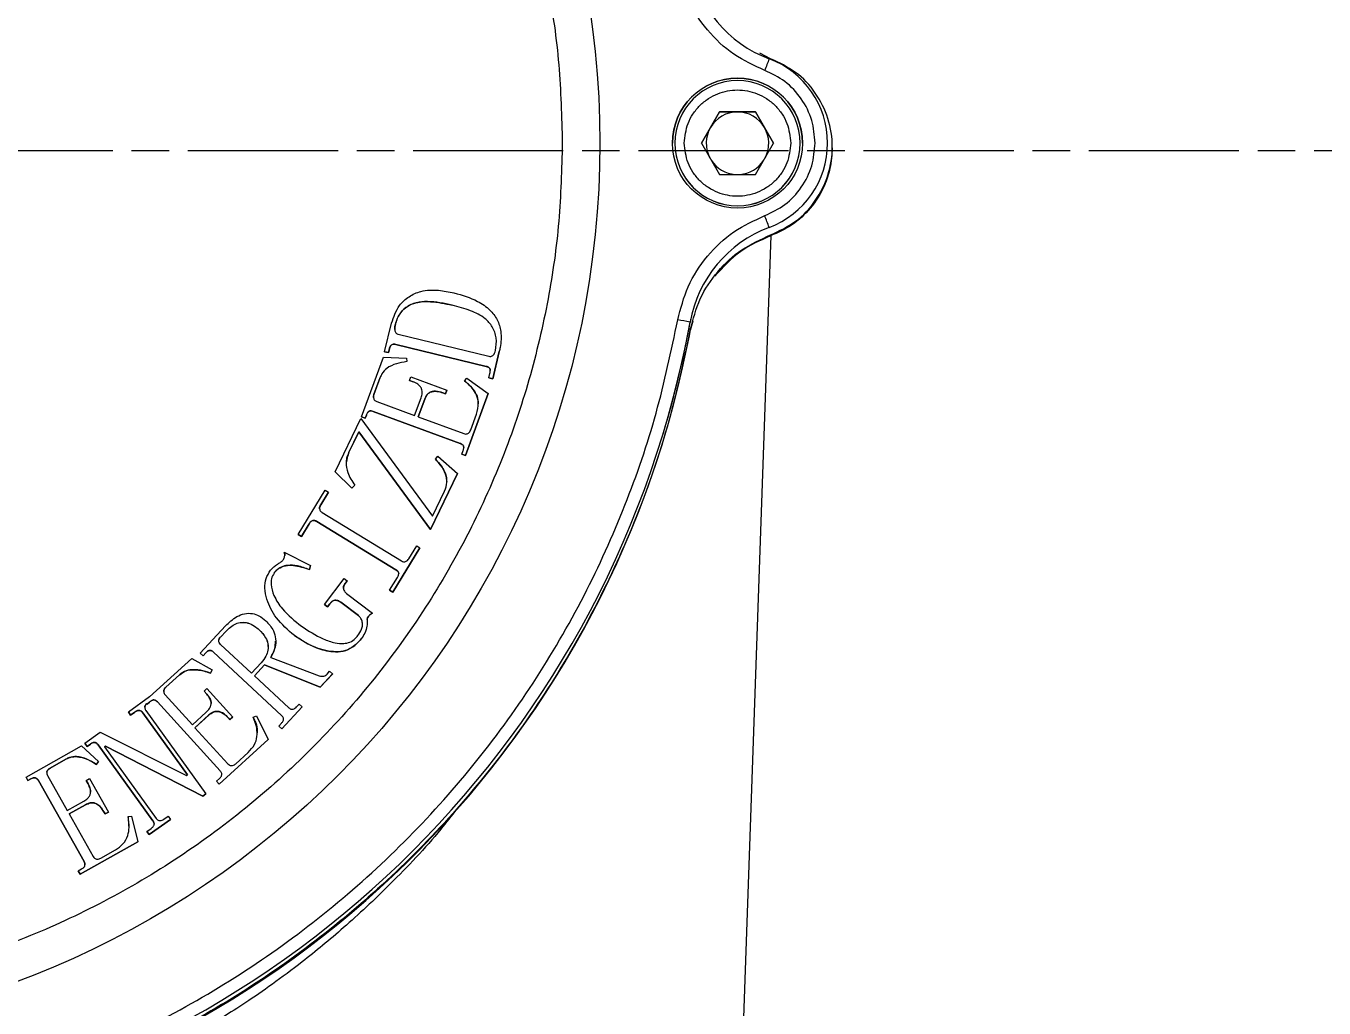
# Model space of a CAD drawing. Header units: millimetres. Extents: x 2180 to 4616, y 795 to 2518.
# Drawn here: x 3778.7 to 3882.4, y 2176.9 to 2255.4 of the extents above; entities that cross this region are included whole.
import ezdxf

# ---------------------------------------------------------------- set-up
doc = ezdxf.new("R2010")
doc.units = ezdxf.units.MM
doc.linetypes.add('AM_ISO08W050', pattern=[18, 12, -1.5, 3, -1.5])
doc.layers.add('AM_7', color=4, linetype='AM_ISO08W050', lineweight=25)

msp = doc.modelspace()

# ---------------------------------------------------------------- linework, layer by layer
at = {"color": 7, "linetype": 'Continuous', "lineweight": 25}
for p, q in [((3838.212, 2252.828), (3837.363, 2253.269)), ((3834.127, 2248.577), (3832.683, 2246.077)), ((3833.405, 2247.32), (3834.127, 2248.57)), ((3837.014, 2248.577), (3834.127, 2248.577)), ((3834.127, 2248.57), (3834.127, 2248.577)), ((3834.127, 2248.57), (3835.57, 2248.57)), ((3835.57, 2248.57), (3837.014, 2248.57)), ((3838.457, 2246.077), (3837.014, 2248.577)), ((3837.014, 2248.577), (3837.014, 2248.57)), ((3837.014, 2248.57), (3837.735, 2247.32)), ((3832.685, 2246.073), (3833.405, 2247.32)), ((3837.735, 2247.32), (3838.455, 2246.073)), ((3830.57, 2246.075), (3830.57, 2246.064)), ((3832.683, 2246.077), (3834.127, 2243.577)), ((3837.014, 2243.577), (3838.457, 2246.077)), ((3840.57, 2246.064), (3840.57, 2246.075)), ((3842.77, 2246.045), (3842.77, 2246.079)), ((3843.147, 2245.708), (3843.147, 2245.78)), ((3834.127, 2243.577), (3837.014, 2243.577)), ((3838.102, 2239.339), (3838.102, 2239.305)), ((3838.212, 2238.732), (3838.212, 2238.661)), ((3835.015, 2145.652), (3838.265, 2238.688)), ((3807.372, 2229.403), (3807.925, 2231.678)), ((3831.779, 2231.732), (3831.779, 2231.766)), ((3831.998, 2231.831), (3831.801, 2231.088)), ((3808.463, 2230.795), (3815.692, 2229.033)), ((3816.675, 2230.691), (3816.675, 2230.693)), ((3807.677, 2229.328), (3807.372, 2229.403)), ((3807.372, 2229.403), (3807.372, 2229.401)), ((3807.372, 2229.401), (3807.677, 2229.325)), ((3807.75, 2229.63), (3807.677, 2229.328)), ((3807.677, 2229.325), (3807.75, 2229.628)), ((3807.75, 2229.63), (3807.75, 2229.628)), ((3815.494, 2228.224), (3808.264, 2229.986)), ((3808.264, 2229.986), (3808.264, 2229.984)), ((3808.264, 2229.984), (3815.494, 2228.222)), ((3816.536, 2229.418), (3816.006, 2227.243)), ((3816.006, 2227.241), (3816.536, 2229.416)), ((3816.536, 2229.418), (3816.536, 2229.416)), ((3805.525, 2224.201), (3807.28, 2228.969)), ((3807.28, 2228.969), (3809.131, 2228.893)), ((3807.677, 2229.328), (3807.677, 2229.325)), ((3809.131, 2228.893), (3809.137, 2228.614)), ((3807.018, 2227.352), (3806.517, 2225.99)), ((3806.517, 2225.988), (3807.018, 2227.35)), ((3807.018, 2227.352), (3807.018, 2227.35)), ((3809.355, 2227.1), (3809.462, 2227.391)), ((3809.462, 2227.391), (3812.331, 2226.335)), ((3815.494, 2228.224), (3815.494, 2228.222)), ((3815.702, 2227.316), (3815.789, 2227.671)), ((3816.006, 2227.243), (3815.702, 2227.316)), ((3815.702, 2227.316), (3815.702, 2227.314)), ((3815.702, 2227.314), (3816.006, 2227.241)), ((3809.645, 2226.994), (3809.355, 2227.1)), ((3809.355, 2227.1), (3809.355, 2227.098)), ((3809.355, 2227.098), (3809.645, 2226.992)), ((3809.645, 2226.994), (3809.645, 2226.992)), ((3812.331, 2226.335), (3812.223, 2226.044)), ((3812.223, 2226.042), (3812.331, 2226.333)), ((3812.331, 2226.335), (3812.331, 2226.333)), ((3813.764, 2227.079), (3813.951, 2227.287)), ((3813.951, 2227.287), (3815.652, 2226.052)), ((3816.006, 2227.243), (3816.006, 2227.241)), ((3806.517, 2225.99), (3806.517, 2225.988)), ((3806.744, 2225.411), (3809.759, 2224.301)), ((3809.759, 2224.301), (3810.279, 2225.711)), ((3810.572, 2225.603), (3810.052, 2224.193)), ((3810.053, 2224.193), (3810.572, 2225.601)), ((3810.572, 2225.603), (3810.572, 2225.601)), ((3812.223, 2226.044), (3812.028, 2226.116)), ((3812.028, 2226.116), (3812.028, 2226.114)), ((3812.028, 2226.114), (3812.223, 2226.042)), ((3812.223, 2226.044), (3812.223, 2226.042)), ((3815.652, 2226.052), (3813.826, 2221.092)), ((3813.826, 2221.09), (3815.652, 2226.05)), ((3815.652, 2226.052), (3815.652, 2226.05)), ((3805.818, 2224.093), (3805.525, 2224.201)), ((3805.525, 2224.201), (3805.525, 2224.199)), ((3805.525, 2224.199), (3805.818, 2224.091)), ((3805.908, 2224.336), (3805.818, 2224.093)), ((3805.818, 2224.091), (3805.908, 2224.334)), ((3805.908, 2224.336), (3805.908, 2224.334)), ((3813.413, 2222.072), (3806.459, 2224.632)), ((3806.459, 2224.63), (3806.459, 2224.632)), ((3806.459, 2224.63), (3813.413, 2222.07)), ((3814.249, 2223.145), (3814.714, 2224.409)), ((3803.43, 2219.809), (3805.466, 2224.059)), ((3805.466, 2224.059), (3811.205, 2216.255)), ((3805.818, 2224.093), (3805.818, 2224.091)), ((3810.052, 2224.193), (3813.699, 2222.85)), ((3805.3, 2222.989), (3804.518, 2221.356)), ((3804.518, 2221.354), (3805.3, 2222.987)), ((3811.037, 2215.186), (3805.3, 2222.989)), ((3805.3, 2222.989), (3805.3, 2222.987)), ((3805.3, 2222.987), (3811.037, 2215.184)), ((3804.518, 2221.356), (3804.518, 2221.354)), ((3813.413, 2222.072), (3813.413, 2222.07)), ((3813.533, 2221.2), (3813.641, 2221.49)), ((3813.826, 2221.092), (3813.533, 2221.2)), ((3813.533, 2221.2), (3813.533, 2221.197)), ((3813.533, 2221.197), (3813.826, 2221.09)), ((3813.826, 2221.092), (3813.826, 2221.09)), ((3811.43, 2220.801), (3811.611, 2221.059)), ((3811.611, 2221.059), (3813.187, 2219.67)), ((3804.751, 2218.488), (3803.43, 2219.809)), ((3803.43, 2219.809), (3803.43, 2219.807)), ((3803.43, 2219.807), (3804.751, 2218.485)), ((3813.187, 2219.67), (3811.037, 2215.186)), ((3811.037, 2215.184), (3813.187, 2219.668)), ((3813.187, 2219.67), (3813.187, 2219.668)), ((3800.457, 2214.79), (3802.62, 2218.335)), ((3802.886, 2218.173), (3802.264, 2217.154)), ((3802.264, 2217.152), (3802.886, 2218.171)), ((3802.62, 2218.335), (3802.886, 2218.173)), ((3802.886, 2218.173), (3802.886, 2218.171)), ((3804.977, 2218.723), (3804.751, 2218.488)), ((3804.751, 2218.485), (3804.977, 2218.72)), ((3804.751, 2218.488), (3804.751, 2218.485)), ((3804.977, 2218.723), (3804.977, 2218.72)), ((3811.205, 2216.255), (3812.168, 2218.264)), ((3802.264, 2217.154), (3802.264, 2217.152)), ((3802.375, 2216.538), (3808.711, 2212.671)), ((3801.345, 2215.648), (3800.722, 2214.629)), ((3800.722, 2214.626), (3801.345, 2215.646)), ((3801.345, 2215.648), (3801.345, 2215.646)), ((3808.278, 2211.963), (3801.942, 2215.829)), ((3801.942, 2215.827), (3801.942, 2215.829)), ((3801.942, 2215.827), (3808.278, 2211.96)), ((3811.037, 2215.186), (3811.037, 2215.184)), ((3800.722, 2214.629), (3800.457, 2214.79)), ((3800.457, 2214.79), (3800.457, 2214.788)), ((3800.457, 2214.788), (3800.722, 2214.626)), ((3800.722, 2214.629), (3800.722, 2214.626)), ((3809.308, 2212.853), (3809.931, 2213.872)), ((3809.931, 2213.872), (3810.196, 2213.71)), ((3799.343, 2213.374), (3801.459, 2212.296)), ((3810.196, 2213.71), (3808.033, 2210.165)), ((3808.033, 2210.163), (3810.196, 2213.708)), ((3810.196, 2213.71), (3810.196, 2213.708)), ((3801.459, 2212.296), (3801.353, 2211.985)), ((3801.353, 2211.983), (3801.459, 2212.293)), ((3801.353, 2211.985), (3801.353, 2211.983)), ((3801.459, 2212.293), (3801.459, 2212.296)), ((3808.278, 2211.963), (3808.278, 2211.96)), ((3798.538, 2211.706), (3798.538, 2211.704)), ((3802.557, 2209.188), (3804.123, 2211.259)), ((3804.123, 2211.259), (3804.371, 2211.07)), ((3804.371, 2211.07), (3804.215, 2210.862)), ((3804.215, 2210.86), (3804.371, 2211.068)), ((3804.215, 2210.862), (3804.215, 2210.86)), ((3804.371, 2211.07), (3804.371, 2211.068)), ((3807.767, 2210.327), (3808.389, 2211.346)), ((3797.797, 2210.575), (3797.797, 2210.573)), ((3804.327, 2210.063), (3806.398, 2208.497)), ((3808.033, 2210.165), (3807.767, 2210.327)), ((3807.767, 2210.327), (3807.767, 2210.325)), ((3807.767, 2210.325), (3808.033, 2210.163)), ((3808.033, 2210.165), (3808.033, 2210.163)), ((3802.805, 2209), (3802.557, 2209.188)), ((3802.557, 2209.188), (3802.557, 2209.186)), ((3802.557, 2209.186), (3802.805, 2208.997)), ((3802.994, 2209.248), (3802.805, 2209)), ((3802.805, 2208.997), (3802.994, 2209.246)), ((3802.805, 2209), (3802.805, 2208.997)), ((3802.994, 2209.248), (3802.994, 2209.246)), ((3805.275, 2208.304), (3803.867, 2209.369)), ((3803.867, 2209.369), (3803.867, 2209.367)), ((3803.867, 2209.367), (3805.275, 2208.302)), ((3805.275, 2208.304), (3805.275, 2208.302)), ((3792.636, 2205.306), (3794.651, 2207.475)), ((3794.277, 2206.617), (3794.667, 2207.035)), ((3794.277, 2206.615), (3794.667, 2207.033)), ((3794.277, 2206.617), (3794.277, 2206.615)), ((3794.667, 2207.035), (3794.667, 2207.033)), ((3797.344, 2207.17), (3797.344, 2207.168)), ((3805.952, 2207.45), (3805.952, 2207.452)), ((3796.735, 2203.693), (3794.262, 2205.991)), ((3798.662, 2206.252), (3798.662, 2206.254)), ((3788.59, 2201.819), (3791.959, 2204.883)), ((3791.959, 2204.883), (3793.575, 2203.959)), ((3792.863, 2205.096), (3792.636, 2205.306)), ((3792.636, 2205.303), (3792.636, 2205.306)), ((3792.636, 2205.303), (3792.863, 2205.094)), ((3793.075, 2205.325), (3792.863, 2205.096)), ((3792.863, 2205.094), (3793.075, 2205.323)), ((3792.863, 2205.096), (3792.863, 2205.094)), ((3793.075, 2205.325), (3793.075, 2205.323)), ((3799.138, 2200.328), (3793.698, 2205.383)), ((3793.698, 2205.383), (3793.698, 2205.381)), ((3793.698, 2205.381), (3799.138, 2200.326)), ((3797.516, 2204.531), (3796.735, 2203.693)), ((3798.271, 2204.963), (3802.145, 2203.487)), ((3790.974, 2203.566), (3789.896, 2202.583)), ((3789.896, 2202.581), (3790.974, 2203.563)), ((3790.974, 2203.566), (3790.974, 2203.563)), ((3793.575, 2203.959), (3793.452, 2203.706)), ((3793.452, 2203.704), (3793.575, 2203.956)), ((3793.452, 2203.706), (3793.452, 2203.704)), ((3793.575, 2203.959), (3793.575, 2203.956)), ((3797.778, 2204.358), (3796.963, 2203.481)), ((3796.963, 2203.481), (3799.702, 2200.937)), ((3796.964, 2203.48), (3797.778, 2204.356)), ((3802.216, 2202.57), (3797.778, 2204.358)), ((3797.778, 2204.358), (3797.778, 2204.356)), ((3797.778, 2204.356), (3802.216, 2202.568)), ((3803.206, 2203.635), (3802.216, 2202.57)), ((3802.216, 2202.568), (3803.206, 2203.633)), ((3802.765, 2203.622), (3802.977, 2203.849)), ((3802.977, 2203.849), (3803.206, 2203.635)), ((3803.206, 2203.635), (3803.206, 2203.633)), ((3789.896, 2202.583), (3789.896, 2202.581)), ((3792.941, 2202.256), (3793.172, 2202.466)), ((3793.172, 2202.466), (3795.241, 2200.192)), ((3802.216, 2202.57), (3802.216, 2202.568)), ((3786.889, 2200.607), (3788.584, 2201.828)), ((3788.586, 2201.393), (3788.393, 2201.217)), ((3788.393, 2201.215), (3788.586, 2201.39)), ((3788.584, 2201.828), (3788.59, 2201.819)), ((3788.586, 2201.393), (3788.586, 2201.39)), ((3794.226, 2195.889), (3789.214, 2201.398)), ((3789.214, 2201.398), (3789.214, 2201.396)), ((3789.214, 2201.396), (3794.226, 2195.887)), ((3789.83, 2201.961), (3792.003, 2199.572)), ((3793.151, 2202.024), (3792.941, 2202.256)), ((3792.941, 2202.256), (3792.941, 2202.253)), ((3792.941, 2202.253), (3793.151, 2202.022)), ((3793.151, 2202.024), (3793.151, 2202.022)), ((3787.072, 2200.353), (3786.889, 2200.607)), ((3786.889, 2200.607), (3786.889, 2200.605)), ((3786.889, 2200.605), (3787.072, 2200.35)), ((3787.411, 2200.595), (3787.072, 2200.353)), ((3787.072, 2200.35), (3787.411, 2200.593)), ((3787.072, 2200.353), (3787.072, 2200.35)), ((3787.411, 2200.595), (3787.411, 2200.593)), ((3791.614, 2195.573), (3788.037, 2200.532)), ((3788.037, 2200.532), (3788.037, 2200.53)), ((3788.037, 2200.53), (3791.613, 2195.573)), ((3788.291, 2200.715), (3793.092, 2194.061)), ((3788.393, 2201.217), (3788.35, 2201.265)), ((3788.35, 2201.263), (3788.35, 2201.265)), ((3788.35, 2201.263), (3788.393, 2201.215)), ((3788.393, 2201.217), (3788.393, 2201.215)), ((3792.003, 2199.572), (3793.12, 2200.587)), ((3793.33, 2200.356), (3792.213, 2199.341)), ((3792.214, 2199.34), (3793.33, 2200.354)), ((3793.33, 2200.356), (3793.33, 2200.354)), ((3800.767, 2201.012), (3799.142, 2199.261)), ((3799.142, 2199.259), (3800.767, 2201.01)), ((3800.326, 2200.996), (3800.538, 2201.226)), ((3800.538, 2201.226), (3800.767, 2201.012)), ((3800.767, 2201.012), (3800.767, 2201.01)), ((3792.213, 2199.341), (3794.843, 2196.451)), ((3795.01, 2199.983), (3794.87, 2200.137)), ((3794.87, 2200.137), (3794.87, 2200.134)), ((3794.87, 2200.134), (3795.01, 2199.98)), ((3795.241, 2200.192), (3795.01, 2199.983)), ((3795.01, 2199.98), (3795.241, 2200.19)), ((3795.01, 2199.983), (3795.01, 2199.98)), ((3795.241, 2200.192), (3795.241, 2200.19)), ((3796.863, 2200.191), (3797.125, 2200.289)), ((3797.125, 2200.289), (3798.069, 2198.401)), ((3798.912, 2199.475), (3799.124, 2199.704)), ((3799.142, 2199.261), (3798.912, 2199.475)), ((3798.912, 2199.475), (3798.912, 2199.472)), ((3798.912, 2199.472), (3799.142, 2199.259)), ((3799.138, 2200.328), (3799.138, 2200.326)), ((3783.413, 2198.099), (3784.642, 2198.987)), ((3784.642, 2198.987), (3791.529, 2195.514)), ((3798.069, 2198.401), (3794.139, 2194.824)), ((3794.139, 2194.822), (3798.069, 2198.399)), ((3798.069, 2198.401), (3798.069, 2198.399)), ((3799.142, 2199.261), (3799.142, 2199.259)), ((3778.711, 2195.39), (3783.147, 2197.89)), ((3783.147, 2197.89), (3784.515, 2196.632)), ((3783.596, 2197.845), (3783.413, 2198.099)), ((3783.413, 2198.099), (3783.413, 2198.097)), ((3783.413, 2198.097), (3783.596, 2197.842)), ((3783.851, 2198.029), (3783.596, 2197.845)), ((3783.596, 2197.842), (3783.851, 2198.027)), ((3783.596, 2197.845), (3783.596, 2197.842)), ((3783.851, 2198.029), (3783.851, 2198.027)), ((3788.848, 2191.904), (3784.477, 2197.964)), ((3784.477, 2197.964), (3784.477, 2197.962)), ((3784.477, 2197.962), (3788.848, 2191.901)), ((3785.06, 2197.87), (3784.976, 2197.81)), ((3784.976, 2197.81), (3789.102, 2192.089)), ((3784.977, 2197.808), (3785.06, 2197.867)), ((3792.837, 2193.878), (3785.06, 2197.87)), ((3785.06, 2197.87), (3785.06, 2197.867)), ((3785.06, 2197.867), (3792.837, 2193.876)), ((3795.471, 2196.457), (3796.472, 2197.37)), ((3781.899, 2196.827), (3780.631, 2196.114)), ((3780.631, 2196.112), (3781.899, 2196.825)), ((3781.899, 2196.827), (3781.899, 2196.825)), ((3784.515, 2196.632), (3784.338, 2196.413)), ((3784.338, 2196.41), (3784.515, 2196.63)), ((3784.338, 2196.413), (3784.338, 2196.41)), ((3784.515, 2196.632), (3784.515, 2196.63)), ((3778.865, 2195.118), (3778.711, 2195.39)), ((3778.711, 2195.39), (3778.711, 2195.388)), ((3778.711, 2195.388), (3778.865, 2195.116)), ((3779.092, 2195.245), (3778.865, 2195.118)), ((3778.865, 2195.116), (3779.092, 2195.243)), ((3779.092, 2195.245), (3779.092, 2195.243)), ((3780.427, 2195.521), (3782.009, 2192.714)), ((3780.631, 2196.114), (3780.631, 2196.112)), ((3783.519, 2195.116), (3783.791, 2195.268)), ((3783.791, 2195.268), (3785.295, 2192.596)), ((3791.529, 2195.514), (3791.614, 2195.573)), ((3793.93, 2195.055), (3794.161, 2195.267)), ((3794.226, 2195.889), (3794.226, 2195.887)), ((3778.865, 2195.118), (3778.865, 2195.116)), ((3783.351, 2188.638), (3779.703, 2195.112)), ((3779.703, 2195.11), (3779.703, 2195.112)), ((3779.703, 2195.11), (3783.351, 2188.636)), ((3783.671, 2194.845), (3783.519, 2195.116)), ((3783.519, 2195.116), (3783.519, 2195.114)), ((3783.519, 2195.114), (3783.671, 2194.842)), ((3783.671, 2194.845), (3783.671, 2194.842)), ((3794.139, 2194.824), (3793.93, 2195.055)), ((3793.93, 2195.055), (3793.93, 2195.053)), ((3793.93, 2195.053), (3794.139, 2194.822)), ((3794.139, 2194.824), (3794.139, 2194.822)), ((3782.009, 2192.714), (3783.322, 2193.454)), ((3783.475, 2193.182), (3782.161, 2192.442)), ((3782.162, 2192.441), (3783.475, 2193.18)), ((3783.475, 2193.182), (3783.475, 2193.18)), ((3793.092, 2194.061), (3792.837, 2193.878)), ((3792.837, 2193.876), (3793.092, 2194.059)), ((3792.837, 2193.878), (3792.837, 2193.876)), ((3793.092, 2194.061), (3793.092, 2194.059)), ((3782.161, 2192.442), (3784.076, 2189.046)), ((3785.023, 2192.444), (3784.921, 2192.625)), ((3784.921, 2192.625), (3784.921, 2192.623)), ((3784.921, 2192.623), (3785.023, 2192.442)), ((3785.295, 2192.596), (3785.023, 2192.444)), ((3785.023, 2192.442), (3785.295, 2192.594)), ((3785.023, 2192.444), (3785.023, 2192.442)), ((3785.295, 2192.596), (3785.295, 2192.594)), ((3786.873, 2192.234), (3787.148, 2192.271)), ((3786.873, 2192.232), (3786.891, 2191.472)), ((3787.148, 2192.271), (3787.647, 2190.225)), ((3789.728, 2192.023), (3790.067, 2192.268)), ((3790.067, 2192.268), (3790.252, 2192.013)), ((3788.372, 2191.046), (3788.711, 2191.291)), ((3788.557, 2190.792), (3788.372, 2191.046)), ((3788.372, 2191.046), (3788.372, 2191.044)), ((3788.372, 2191.044), (3788.557, 2190.79)), ((3790.252, 2192.013), (3788.557, 2190.792)), ((3788.557, 2190.79), (3790.252, 2192.011)), ((3788.848, 2191.904), (3788.848, 2191.901)), ((3790.252, 2192.013), (3790.252, 2192.011)), ((3787.647, 2190.225), (3783.03, 2187.623)), ((3783.03, 2187.62), (3787.647, 2190.223)), ((3787.647, 2190.225), (3787.647, 2190.223)), ((3788.557, 2190.792), (3788.557, 2190.79)), ((3784.688, 2188.915), (3785.865, 2189.578)), ((3782.877, 2187.894), (3783.149, 2188.046)), ((3783.03, 2187.623), (3782.877, 2187.894)), ((3782.877, 2187.894), (3782.877, 2187.892)), ((3782.877, 2187.892), (3783.03, 2187.62)), ((3783.351, 2188.638), (3783.351, 2188.636)), ((3783.03, 2187.623), (3783.03, 2187.62))]:
    msp.add_line(p, q, dxfattribs=at)
for centre, radius in [((3753.07, 2246.081), 71.5), ((3835.57, 2246.081), 5.2)]:
    msp.add_circle(centre, radius, dxfattribs=at)
for centre, radius, start, end in [((3841.618, 2262.18), 10, 190.30615, 249.41337), ((4146.882, 2136.039), 330.126, 159.28349, 159.4567), ((3835.57, 2246.079), 7.2, 359.99987, 69.41339), ((3835.57, 2246.064), 5.2, 0.00011, 179.99974), ((3835.57, 2246.075), 5, 359.99995, 179.99959), ((3835.57, 2246.07), 2.5, 89.99966, 149.9996), ((3835.57, 2246.07), 2.5, 29.99978, 89.99971), ((3835.57, 2246.07), 2.5, 149.99962, 207.09742), ((3835.57, 2246.07), 2.5, 332.90197, 29.99975), ((3835.57, 2246.075), 5, 179.99978, 359.99975), ((3835.57, 2246.064), 5, 179.99978, 359.99975), ((3835.57, 2246.079), 7.2, 290.58661, 359.99981), ((3835.57, 2246.07), 2.5, 212.9021, 265.89476), ((3835.57, 2246.07), 2.5, 274.10462, 327.09726), ((3524.206, 2122.24), 335.026, 20.45808, 20.62944), ((3841.618, 2229.977), 10, 110.58663, 169.69385), ((3753.07, 2246.079), 80, 280.30604, 349.69383), ((3753.07, 2246.045), 80, 342.76842, 349.69388), ((3809.747, 2114.796), 119.028, 79.33268, 79.81423), ((3841.618, 2229.943), 10, 168.01767, 169.69388), ((3753.148, 2245.707), 80, 281.36448, 349.47139)]:
    msp.add_arc(centre, radius, start, end, dxfattribs=at)
for points, knots in [([(3684.57, 2246.087), (3684.625, 2248.176), (3684.735, 2252.355), (3685.645, 2258.693), (3687.131, 2265.046), (3689.305, 2271.411), (3692.135, 2277.635), (3695.649, 2283.657), (3699.803, 2289.349), (3704.547, 2294.611), (3709.808, 2299.354), (3715.5, 2303.508), (3721.523, 2307.022), (3727.746, 2309.853), (3734.112, 2312.025), (3740.464, 2313.52), (3746.803, 2314.397), (3753.07, 2314.682), (3759.337, 2314.397), (3765.676, 2313.52), (3772.029, 2312.025), (3778.394, 2309.853), (3784.618, 2307.022), (3790.64, 2303.508), (3796.332, 2299.354), (3801.593, 2294.611), (3806.337, 2289.349), (3810.491, 2283.657), (3814.005, 2277.635), (3816.836, 2271.412), (3819.01, 2265.046), (3820.496, 2258.694), (3821.406, 2252.355), (3821.515, 2248.176), (3821.57, 2246.087)], [0, 0, 0, 0, 0.02912361, 0.05824846, 0.08912004, 0.11999406, 0.1519015, 0.18431275, 0.21706879, 0.24999999, 0.2829312, 0.31568724, 0.34809849, 0.38000593, 0.41087751, 0.44175153, 0.47087453, 0.49999999, 0.52912299, 0.55824846, 0.58912004, 0.61999406, 0.6519015, 0.68431275, 0.71706879, 0.74999999, 0.7829312, 0.81568724, 0.84809849, 0.88000593, 0.91087751, 0.94175153, 0.97087515, 1, 1, 1, 1]), ([(3837.75, 2251.885), (3836.903, 2252.276), (3835.181, 2253.071), (3833.089, 2255.061), (3831.504, 2257.475), (3831.029, 2259.312), (3830.796, 2260.215)], [0, 0, 0, 0, 0.2457963, 0.5, 0.7542037, 1, 1, 1, 1]), ([(3841.77, 2246.081), (3841.718, 2246.693), (3841.61, 2247.945), (3840.74, 2249.662), (3839.439, 2251.08), (3838.304, 2251.621), (3837.75, 2251.885)], [0, 0, 0, 0, 0.244178, 0.5, 0.755822, 1, 1, 1, 1]), ([(3831.32, 2246.077), (3831.377, 2246.611), (3831.464, 2247.434), (3831.994, 2248.423), (3832.543, 2249.103), (3833.224, 2249.655), (3834.213, 2250.169), (3835.57, 2250.429), (3836.927, 2250.169), (3837.917, 2249.655), (3838.598, 2249.103), (3839.146, 2248.423), (3839.676, 2247.434), (3839.763, 2246.611), (3839.82, 2246.077)], [0, 0, 0, 0, 0.1197284, 0.1841803, 0.25, 0.3158197, 0.3802716, 0.5, 0.6197284, 0.6841803, 0.75, 0.8158197, 0.8802716, 1, 1, 1, 1]), ([(3821.57, 2246.087), (3821.515, 2243.998), (3821.405, 2239.82), (3820.496, 2233.481), (3819.01, 2227.129), (3816.836, 2220.763), (3814.005, 2214.54), (3810.491, 2208.517), (3806.337, 2202.826), (3801.593, 2197.564), (3796.332, 2192.821), (3790.64, 2188.667), (3784.618, 2185.153), (3778.394, 2182.321), (3772.029, 2180.15), (3765.676, 2178.655), (3759.338, 2177.778), (3753.07, 2177.492), (3746.803, 2177.778), (3740.464, 2178.655), (3734.112, 2180.15), (3727.746, 2182.321), (3721.523, 2185.153), (3715.5, 2188.667), (3709.808, 2192.821), (3704.547, 2197.564), (3699.803, 2202.826), (3695.649, 2208.517), (3692.135, 2214.54), (3689.305, 2220.763), (3687.131, 2227.129), (3685.645, 2233.481), (3684.735, 2239.82), (3684.625, 2243.998), (3684.57, 2246.087)], [0, 0, 0, 0, 0.0291236, 0.0582485, 0.08912, 0.1199941, 0.1519015, 0.1843128, 0.2170688, 0.25, 0.2829312, 0.3156872, 0.3480985, 0.3800059, 0.4108775, 0.4417515, 0.4708745, 0.5, 0.529123, 0.5582485, 0.58912, 0.6199941, 0.6519015, 0.6843128, 0.7170688, 0.75, 0.7829312, 0.8156872, 0.8480985, 0.8800059, 0.9108775, 0.9417515, 0.9708751, 1, 1, 1, 1]), ([(3839.82, 2246.077), (3839.763, 2245.542), (3839.676, 2244.72), (3839.146, 2243.73), (3838.598, 2243.05), (3837.917, 2242.498), (3836.927, 2241.985), (3835.57, 2241.724), (3834.213, 2241.985), (3833.224, 2242.498), (3832.543, 2243.05), (3831.994, 2243.73), (3831.464, 2244.72), (3831.377, 2245.542), (3831.32, 2246.077)], [0, 0, 0, 0, 0.1197284, 0.1841803, 0.25, 0.3158197, 0.3802716, 0.5, 0.6197284, 0.6841803, 0.75, 0.8158197, 0.8802716, 1, 1, 1, 1]), ([(3837.75, 2240.277), (3838.304, 2240.541), (3839.439, 2241.082), (3840.74, 2242.5), (3841.61, 2244.217), (3841.718, 2245.469), (3841.77, 2246.081)], [0, 0, 0, 0, 0.244178, 0.5, 0.755822, 1, 1, 1, 1]), ([(3843.147, 2245.708), (3843.112, 2245.151), (3843.045, 2244.117), (3842.479, 2242.452), (3841.493, 2240.866), (3839.995, 2239.466), (3838.8, 2238.926), (3838.212, 2238.661)], [0, 0, 0, 0, 0.1824675, 0.3387374, 0.5719456, 0.7894595, 1, 1, 1, 1]), ([(3830.796, 2231.947), (3831.029, 2232.85), (3831.504, 2234.687), (3833.089, 2237.101), (3835.181, 2239.091), (3836.903, 2239.886), (3837.75, 2240.277)], [0, 0, 0, 0, 0.24579633, 0.5, 0.75420367, 1, 1, 1, 1]), ([(3838.212, 2238.661), (3837.386, 2238.294), (3835.677, 2237.535), (3834.417, 2236.153), (3833.766, 2235.438)], [0, 0, 0, 0, 0.4833289, 1, 1, 1, 1]), ([(3807.925, 2231.678), (3808.096, 2232.176), (3808.38, 2233.006), (3809.293, 2233.849), (3810.371, 2234.318), (3811.632, 2234.369), (3812.501, 2234.19), (3812.912, 2234.105)], [0, 0, 0, 0, 0.2470751, 0.4117067, 0.5763764, 0.7994592, 1, 1, 1, 1]), ([(3812.912, 2234.105), (3813.56, 2233.919), (3814.592, 2233.622), (3815.767, 2232.83), (3816.409, 2231.977), (3816.726, 2230.928), (3816.674, 2230.05), (3816.56, 2229.526), (3816.536, 2229.418)], [0, 0, 0, 0, 0.2971115, 0.4738096, 0.6178895, 0.7619023, 0.9507985, 1, 1, 1, 1]), ([(3808.229, 2231.6), (3808.343, 2231.926), (3808.538, 2232.486), (3809.178, 2233.05), (3809.994, 2233.402), (3811.242, 2233.444), (3812.2, 2233.24), (3812.778, 2233.117)], [0, 0, 0, 0, 0.1872879, 0.322879, 0.4581624, 0.6728644, 1, 1, 1, 1]), ([(3812.778, 2233.119), (3812.12, 2233.259), (3811.167, 2233.461), (3809.881, 2233.371), (3809.072, 2233.002), (3808.515, 2232.404), (3808.31, 2231.903), (3808.24, 2231.641), (3808.229, 2231.603)], [0, 0, 0, 0, 0.3704615, 0.5365157, 0.705021, 0.84958, 0.9779878, 1, 1, 1, 1]), ([(3816.232, 2229.491), (3816.279, 2229.831), (3816.37, 2230.484), (3816.026, 2231.396), (3815.326, 2232.194), (3814.181, 2232.734), (3813.267, 2232.984), (3812.778, 2233.119)], [0, 0, 0, 0, 0.1788449, 0.3443662, 0.4969937, 0.7308312, 1, 1, 1, 1]), ([(3767.204, 2168.356), (3769.7, 2168.882), (3774.737, 2169.944), (3782.114, 2172.483), (3789.356, 2175.752), (3796.335, 2179.815), (3802.938, 2184.627), (3809.032, 2190.119), (3814.524, 2196.213), (3819.336, 2202.816), (3823.399, 2209.795), (3826.668, 2217.037), (3829.207, 2224.414), (3830.269, 2229.451), (3830.796, 2231.947)], [0, 0, 0, 0, 0.07995876, 0.16137147, 0.24414236, 0.32889261, 0.41421659, 0.49999999, 0.58577836, 0.67110241, 0.75585763, 0.83862366, 0.92003884, 1, 1, 1, 1]), ([(3808.186, 2231.184), (3808.184, 2231.203), (3808.166, 2231.342), (3808.2, 2231.481), (3808.229, 2231.6)], [0, 0, 0, 0, 0.1339852, 1, 1, 1, 1]), ([(3808.229, 2231.603), (3808.21, 2231.508), (3808.175, 2231.333), (3808.177, 2231.109), (3808.234, 2230.952), (3808.315, 2230.856), (3808.401, 2230.814), (3808.45, 2230.799), (3808.463, 2230.795)], [0, 0, 0, 0, 0.30920308, 0.56933385, 0.70170527, 0.8348468, 0.95868045, 1, 1, 1, 1]), ([(3808.264, 2229.986), (3808.207, 2229.998), (3808.116, 2230.016), (3807.988, 2229.991), (3807.888, 2229.931), (3807.799, 2229.808), (3807.769, 2229.698), (3807.75, 2229.63)], [0, 0, 0, 0, 0.23893436, 0.38351981, 0.52932469, 0.71005388, 1, 1, 1, 1]), ([(3807.75, 2229.628), (3807.774, 2229.711), (3807.808, 2229.828), (3807.913, 2229.95), (3808.018, 2229.999), (3808.14, 2230.01), (3808.222, 2229.993), (3808.264, 2229.984)], [0, 0, 0, 0, 0.3525062, 0.5020179, 0.6535312, 0.8212611, 1, 1, 1, 1]), ([(3815.692, 2229.033), (3815.747, 2229.024), (3815.84, 2229.01), (3815.966, 2229.057), (3816.074, 2229.144), (3816.172, 2229.29), (3816.211, 2229.42), (3816.232, 2229.491)], [0, 0, 0, 0, 0.20391254, 0.34891178, 0.49327337, 0.72028089, 1, 1, 1, 1]), ([(3809.137, 2228.614), (3808.859, 2228.566), (3808.299, 2228.469), (3807.589, 2228.154), (3807.177, 2227.72), (3807.059, 2227.447), (3807.018, 2227.352)], [0, 0, 0, 0, 0.3269567, 0.6569833, 0.8805058, 1, 1, 1, 1]), ([(3815.789, 2227.671), (3815.807, 2227.762), (3815.833, 2227.888), (3815.784, 2228.044), (3815.713, 2228.126), (3815.615, 2228.19), (3815.537, 2228.212), (3815.494, 2228.224)], [0, 0, 0, 0, 0.3765639, 0.5207122, 0.6646119, 0.8165764, 1, 1, 1, 1]), ([(3815.494, 2228.222), (3815.549, 2228.206), (3815.641, 2228.18), (3815.741, 2228.097), (3815.796, 2228.011), (3815.817, 2227.943), (3815.813, 2227.908), (3815.813, 2227.905)], [0, 0, 0, 0, 0.3501653, 0.583321, 0.7811936, 0.9794166, 1, 1, 1, 1]), ([(3810.279, 2225.711), (3810.32, 2225.843), (3810.386, 2226.056), (3810.364, 2226.367), (3810.245, 2226.615), (3810.001, 2226.845), (3809.776, 2226.939), (3809.645, 2226.994)], [0, 0, 0, 0, 0.250694, 0.4029451, 0.5564751, 0.7437834, 1, 1, 1, 1]), ([(3814.714, 2224.409), (3814.791, 2224.701), (3814.926, 2225.208), (3814.741, 2225.94), (3814.359, 2226.56), (3813.979, 2226.891), (3813.764, 2227.079)], [0, 0, 0, 0, 0.291975, 0.5068433, 0.72081933, 1, 1, 1, 1]), ([(3813.764, 2227.077), (3814.077, 2226.788), (3814.554, 2226.35), (3814.852, 2225.625), (3814.837, 2225.293), (3814.832, 2225.181)], [0, 0, 0, 0, 0.56056819, 0.85251625, 1, 1, 1, 1]), ([(3806.517, 2225.99), (3806.497, 2225.92), (3806.465, 2225.807), (3806.486, 2225.656), (3806.537, 2225.545), (3806.626, 2225.461), (3806.705, 2225.427), (3806.744, 2225.411)], [0, 0, 0, 0, 0.3062776, 0.4939082, 0.6374755, 0.8190663, 1, 1, 1, 1]), ([(3806.485, 2225.726), (3806.481, 2225.769), (3806.473, 2225.858), (3806.502, 2225.944), (3806.517, 2225.988)], [0, 0, 0, 0, 0.4801665, 1, 1, 1, 1]), ([(3810.572, 2225.601), (3810.627, 2225.727), (3810.715, 2225.931), (3810.948, 2226.138), (3811.223, 2226.241), (3811.599, 2226.249), (3811.871, 2226.163), (3812.028, 2226.114)], [0, 0, 0, 0, 0.2306915, 0.3735124, 0.5166282, 0.7211113, 1, 1, 1, 1]), ([(3812.028, 2226.116), (3811.835, 2226.174), (3811.55, 2226.261), (3811.153, 2226.227), (3810.897, 2226.108), (3810.693, 2225.89), (3810.616, 2225.709), (3810.572, 2225.603)], [0, 0, 0, 0, 0.3395156, 0.5022361, 0.666705, 0.8068214, 1, 1, 1, 1]), ([(3806.459, 2224.632), (3806.404, 2224.649), (3806.314, 2224.677), (3806.183, 2224.668), (3806.08, 2224.621), (3805.98, 2224.508), (3805.937, 2224.404), (3805.908, 2224.336)], [0, 0, 0, 0, 0.2382727, 0.3863418, 0.5355218, 0.6942831, 1, 1, 1, 1]), ([(3805.908, 2224.334), (3805.944, 2224.42), (3805.992, 2224.538), (3806.119, 2224.642), (3806.228, 2224.674), (3806.345, 2224.666), (3806.422, 2224.642), (3806.459, 2224.63)], [0, 0, 0, 0, 0.379298, 0.5211663, 0.6633654, 0.8398481, 1, 1, 1, 1]), ([(3813.699, 2222.85), (3813.753, 2222.834), (3813.844, 2222.808), (3813.976, 2222.829), (3814.086, 2222.89), (3814.186, 2222.997), (3814.228, 2223.094), (3814.249, 2223.145)], [0, 0, 0, 0, 0.2385214, 0.3956357, 0.5523142, 0.7667779, 1, 1, 1, 1]), ([(3804.518, 2221.356), (3804.423, 2221.083), (3804.241, 2220.56), (3804.409, 2219.602), (3804.764, 2219.052), (3804.977, 2218.723)], [0, 0, 0, 0, 0.3046355, 0.5832958, 1, 1, 1, 1]), ([(3804.333, 2220.475), (3804.332, 2220.618), (3804.33, 2220.924), (3804.453, 2221.205), (3804.518, 2221.354)], [0, 0, 0, 0, 0.46994121, 1, 1, 1, 1]), ([(3813.641, 2221.49), (3813.67, 2221.582), (3813.711, 2221.709), (3813.673, 2221.874), (3813.602, 2221.972), (3813.509, 2222.035), (3813.44, 2222.062), (3813.413, 2222.072)], [0, 0, 0, 0, 0.3910604, 0.5401883, 0.6900127, 0.8826854, 1, 1, 1, 1]), ([(3813.413, 2222.07), (3813.469, 2222.046), (3813.558, 2222.009), (3813.649, 2221.912), (3813.689, 2221.827), (3813.688, 2221.772), (3813.688, 2221.751)], [0, 0, 0, 0, 0.39841951, 0.6317471, 0.86677128, 1, 1, 1, 1]), ([(3812.168, 2218.264), (3812.248, 2218.491), (3812.404, 2218.929), (3812.258, 2219.679), (3811.901, 2220.298), (3811.57, 2220.652), (3811.43, 2220.801)], [0, 0, 0, 0, 0.25104, 0.4857374, 0.7830747, 1, 1, 1, 1]), ([(3811.43, 2220.799), (3811.588, 2220.627), (3811.95, 2220.233), (3812.303, 2219.607), (3812.324, 2219.151), (3812.331, 2218.997)], [0, 0, 0, 0, 0.34095, 0.7783996, 1, 1, 1, 1]), ([(3802.175, 2216.847), (3802.174, 2216.849), (3802.164, 2216.907), (3802.193, 2217.017), (3802.241, 2217.109), (3802.264, 2217.152)], [0, 0, 0, 0, 0.0195762, 0.5460125, 1, 1, 1, 1]), ([(3802.264, 2217.154), (3802.227, 2217.078), (3802.171, 2216.964), (3802.172, 2216.792), (3802.219, 2216.674), (3802.295, 2216.591), (3802.351, 2216.554), (3802.375, 2216.538)], [0, 0, 0, 0, 0.35204145, 0.53182692, 0.71303373, 0.8778643, 1, 1, 1, 1]), ([(3801.942, 2215.829), (3801.889, 2215.858), (3801.805, 2215.905), (3801.672, 2215.915), (3801.56, 2215.887), (3801.442, 2215.797), (3801.382, 2215.705), (3801.345, 2215.648)], [0, 0, 0, 0, 0.2476872, 0.3956197, 0.5444603, 0.7171716, 1, 1, 1, 1]), ([(3801.345, 2215.646), (3801.392, 2215.717), (3801.459, 2215.82), (3801.598, 2215.901), (3801.707, 2215.912), (3801.826, 2215.891), (3801.899, 2215.851), (3801.942, 2215.827)], [0, 0, 0, 0, 0.3521813, 0.5024776, 0.6542052, 0.7967832, 1, 1, 1, 1]), ([(3799.247, 2212.733), (3799.293, 2212.813), (3799.382, 2212.969), (3799.393, 2213.203), (3799.356, 2213.33), (3799.343, 2213.374)], [0, 0, 0, 0, 0.4062044, 0.795736, 1, 1, 1, 1]), ([(3799.343, 2213.372), (3799.374, 2213.281), (3799.405, 2213.19), (3799.382, 2213.102), (3799.382, 2213.102)], [0, 0, 0, 0, 0.998825, 1, 1, 1, 1]), ([(3808.711, 2212.671), (3808.762, 2212.645), (3808.847, 2212.599), (3808.986, 2212.598), (3809.102, 2212.637), (3809.216, 2212.721), (3809.274, 2212.804), (3809.308, 2212.853)], [0, 0, 0, 0, 0.2395245, 0.4057902, 0.5717291, 0.7504682, 1, 1, 1, 1]), ([(3800.158, 2206.705), (3799.647, 2207.149), (3798.714, 2207.958), (3797.989, 2209.349), (3797.756, 2210.445), (3797.844, 2211.276), (3798.114, 2211.71), (3798.247, 2211.926)], [0, 0, 0, 0, 0.3298211, 0.6021976, 0.7513889, 0.8768051, 1, 1, 1, 1]), ([(3798.247, 2211.926), (3798.287, 2211.974), (3798.367, 2212.07), (3798.553, 2212.238), (3798.708, 2212.342), (3798.812, 2212.411)], [0, 0, 0, 0, 0.2508442, 0.5020675, 1, 1, 1, 1]), ([(3801.353, 2211.985), (3801.038, 2212.096), (3800.478, 2212.294), (3799.699, 2212.365), (3799.099, 2212.209), (3798.742, 2211.958), (3798.585, 2211.764), (3798.538, 2211.706)], [0, 0, 0, 0, 0.32703701, 0.58297702, 0.75461948, 0.92674473, 1, 1, 1, 1]), ([(3798.538, 2211.704), (3798.651, 2211.831), (3798.894, 2212.104), (3799.454, 2212.332), (3800.316, 2212.343), (3800.939, 2212.127), (3801.353, 2211.983)], [0, 0, 0, 0, 0.1652212, 0.3568319, 0.5731186, 1, 1, 1, 1]), ([(3798.812, 2212.411), (3798.85, 2212.436), (3798.926, 2212.485), (3799.077, 2212.585), (3799.179, 2212.674), (3799.247, 2212.733)], [0, 0, 0, 0, 0.25160629, 0.50323778, 1, 1, 1, 1]), ([(3808.389, 2211.346), (3808.433, 2211.424), (3808.494, 2211.533), (3808.501, 2211.695), (3808.459, 2211.796), (3808.387, 2211.89), (3808.317, 2211.937), (3808.278, 2211.963)], [0, 0, 0, 0, 0.3649824, 0.5103183, 0.6556377, 0.8058353, 1, 1, 1, 1]), ([(3808.278, 2211.96), (3808.326, 2211.928), (3808.407, 2211.873), (3808.473, 2211.763), (3808.5, 2211.688), (3808.496, 2211.649), (3808.495, 2211.642)], [0, 0, 0, 0, 0.4290951, 0.7117307, 0.9431737, 1, 1, 1, 1]), ([(3798.538, 2211.706), (3798.455, 2211.556), (3798.298, 2211.275), (3798.289, 2210.639), (3798.521, 2209.787), (3799.314, 2208.585), (3800.184, 2207.885), (3800.723, 2207.451)], [0, 0, 0, 0, 0.0977106, 0.1830414, 0.3582496, 0.6022233, 1, 1, 1, 1]), ([(3804.215, 2210.862), (3804.173, 2210.798), (3804.101, 2210.686), (3804.075, 2210.495), (3804.106, 2210.329), (3804.193, 2210.178), (3804.28, 2210.103), (3804.327, 2210.063)], [0, 0, 0, 0, 0.249315, 0.43581371, 0.62279661, 0.79703591, 1, 1, 1, 1]), ([(3804.091, 2210.48), (3804.089, 2210.501), (3804.079, 2210.576), (3804.118, 2210.713), (3804.182, 2210.809), (3804.215, 2210.86)], [0, 0, 0, 0, 0.1511317, 0.5524339, 1, 1, 1, 1]), ([(3803.867, 2209.369), (3803.795, 2209.419), (3803.677, 2209.5), (3803.48, 2209.541), (3803.319, 2209.518), (3803.143, 2209.426), (3803.052, 2209.317), (3802.994, 2209.248)], [0, 0, 0, 0, 0.2572374, 0.4204306, 0.5844812, 0.733875, 1, 1, 1, 1]), ([(3802.994, 2209.246), (3803.048, 2209.311), (3803.139, 2209.419), (3803.314, 2209.515), (3803.477, 2209.539), (3803.673, 2209.499), (3803.791, 2209.419), (3803.867, 2209.367)], [0, 0, 0, 0, 0.2512063, 0.4155986, 0.5807784, 0.7303193, 1, 1, 1, 1]), ([(3794.651, 2207.475), (3794.939, 2207.752), (3795.381, 2208.177), (3796.156, 2208.484), (3796.777, 2208.507), (3797.378, 2208.296), (3797.695, 2208.032), (3797.87, 2207.887)], [0, 0, 0, 0, 0.3217816, 0.4934087, 0.666308, 0.8162135, 1, 1, 1, 1]), ([(3794.667, 2207.035), (3794.917, 2207.273), (3795.286, 2207.624), (3795.944, 2207.792), (3796.475, 2207.731), (3796.954, 2207.504), (3797.226, 2207.271), (3797.344, 2207.17)], [0, 0, 0, 0, 0.3315942, 0.48998, 0.6485616, 0.8478895, 1, 1, 1, 1]), ([(3794.667, 2207.033), (3794.917, 2207.271), (3795.286, 2207.622), (3795.944, 2207.79), (3796.475, 2207.729), (3796.954, 2207.502), (3797.226, 2207.269), (3797.344, 2207.168)], [0, 0, 0, 0, 0.33159418, 0.48997999, 0.6485616, 0.84788947, 1, 1, 1, 1]), ([(3797.87, 2207.887), (3798.105, 2207.636), (3798.495, 2207.219), (3798.689, 2206.441), (3798.651, 2205.688), (3798.409, 2205.226), (3798.271, 2204.963)], [0, 0, 0, 0, 0.31350513, 0.52095186, 0.72715375, 1, 1, 1, 1]), ([(3805.236, 2206.705), (3805.346, 2206.868), (3805.523, 2207.13), (3805.614, 2207.54), (3805.582, 2207.861), (3805.454, 2208.117), (3805.33, 2208.247), (3805.275, 2208.304)], [0, 0, 0, 0, 0.3291258, 0.5285643, 0.6968087, 0.865433, 1, 1, 1, 1]), ([(3805.968, 2207.844), (3805.969, 2207.717), (3805.97, 2207.395), (3805.812, 2206.905), (3805.599, 2206.595), (3805.496, 2206.445)], [0, 0, 0, 0, 0.2516938, 0.63895425, 1, 1, 1, 1]), ([(3806.095, 2208.269), (3806.062, 2208.222), (3806.003, 2208.136), (3805.953, 2207.988), (3805.963, 2207.893), (3805.968, 2207.844)], [0, 0, 0, 0, 0.3795737, 0.6815332, 1, 1, 1, 1]), ([(3805.97, 2207.98), (3805.969, 2207.995), (3805.967, 2208.072), (3806.028, 2208.168), (3806.079, 2208.244), (3806.095, 2208.267)], [0, 0, 0, 0, 0.1367593, 0.7266077, 1, 1, 1, 1]), ([(3806.398, 2208.497), (3806.369, 2208.482), (3806.313, 2208.452), (3806.207, 2208.394), (3806.14, 2208.324), (3806.1, 2208.275), (3806.095, 2208.269)], [0, 0, 0, 0, 0.2520201, 0.5042319, 0.9403511, 1, 1, 1, 1]), ([(3806.095, 2208.267), (3806.116, 2208.292), (3806.171, 2208.361), (3806.278, 2208.433), (3806.362, 2208.477), (3806.398, 2208.495)], [0, 0, 0, 0, 0.2521549, 0.6882274, 1, 1, 1, 1]), ([(3794.262, 2205.991), (3794.217, 2206.04), (3794.147, 2206.115), (3794.114, 2206.254), (3794.131, 2206.386), (3794.187, 2206.513), (3794.251, 2206.588), (3794.277, 2206.617)], [0, 0, 0, 0, 0.2730367, 0.4283561, 0.583344, 0.8322419, 1, 1, 1, 1]), ([(3794.124, 2206.278), (3794.125, 2206.306), (3794.131, 2206.393), (3794.187, 2206.511), (3794.252, 2206.585), (3794.277, 2206.615)], [0, 0, 0, 0, 0.2199687, 0.6859361, 1, 1, 1, 1]), ([(3797.344, 2207.17), (3797.535, 2206.972), (3797.846, 2206.649), (3798.069, 2206.057), (3798.057, 2205.537), (3797.892, 2204.999), (3797.651, 2204.699), (3797.516, 2204.531)], [0, 0, 0, 0, 0.2728945, 0.4450114, 0.6181015, 0.7857697, 1, 1, 1, 1]), ([(3797.344, 2207.168), (3797.531, 2206.97), (3797.836, 2206.647), (3798.052, 2206.147), (3798.039, 2205.897), (3798.035, 2205.819)], [0, 0, 0, 0, 0.5221644, 0.8514981, 1, 1, 1, 1]), ([(3805.496, 2206.445), (3805.269, 2206.191), (3804.869, 2205.746), (3804.059, 2205.422), (3802.986, 2205.387), (3801.609, 2205.766), (3800.65, 2206.387), (3800.158, 2206.705)], [0, 0, 0, 0, 0.1695626, 0.2978831, 0.4259946, 0.7057609, 1, 1, 1, 1]), ([(3800.158, 2206.703), (3800.729, 2206.34), (3801.681, 2205.736), (3803.056, 2205.393), (3804.072, 2205.412), (3804.834, 2205.744), (3805.266, 2206.157), (3805.46, 2206.399), (3805.496, 2206.443)], [0, 0, 0, 0, 0.3386722, 0.5640614, 0.7032334, 0.8433344, 0.9712555, 1, 1, 1, 1]), ([(3800.723, 2207.451), (3801.288, 2207.084), (3802.133, 2206.535), (3803.303, 2206.126), (3804.039, 2206.032), (3804.606, 2206.161), (3804.991, 2206.41), (3805.168, 2206.624), (3805.236, 2206.705)], [0, 0, 0, 0, 0.3995452, 0.597137, 0.7337466, 0.8350985, 0.9368516, 1, 1, 1, 1]), ([(3798.271, 2204.961), (3798.402, 2205.191), (3798.633, 2205.595), (3798.637, 2206.056), (3798.639, 2206.254)], [0, 0, 0, 0, 0.57160871, 1, 1, 1, 1]), ([(3793.698, 2205.383), (3793.64, 2205.429), (3793.556, 2205.497), (3793.415, 2205.524), (3793.301, 2205.505), (3793.185, 2205.434), (3793.114, 2205.364), (3793.075, 2205.325)], [0, 0, 0, 0, 0.3007406, 0.4429763, 0.5854977, 0.7701922, 1, 1, 1, 1]), ([(3793.075, 2205.323), (3793.128, 2205.375), (3793.206, 2205.453), (3793.341, 2205.514), (3793.449, 2205.52), (3793.566, 2205.483), (3793.645, 2205.428), (3793.691, 2205.387), (3793.698, 2205.381)], [0, 0, 0, 0, 0.305437, 0.4549199, 0.6053938, 0.7445937, 0.9610301, 1, 1, 1, 1]), ([(3793.452, 2203.706), (3793.186, 2203.792), (3792.651, 2203.963), (3791.883, 2204.014), (3791.304, 2203.831), (3791.063, 2203.637), (3790.974, 2203.566)], [0, 0, 0, 0, 0.32130608, 0.64529022, 0.86965758, 1, 1, 1, 1]), ([(3790.974, 2203.563), (3791.147, 2203.688), (3791.483, 2203.93), (3792.264, 2204.019), (3792.916, 2203.886), (3793.352, 2203.738), (3793.452, 2203.704)], [0, 0, 0, 0, 0.241053, 0.4694085, 0.8786083, 1, 1, 1, 1]), ([(3802.145, 2203.487), (3802.205, 2203.473), (3802.327, 2203.443), (3802.514, 2203.453), (3802.664, 2203.524), (3802.736, 2203.594), (3802.765, 2203.622)], [0, 0, 0, 0, 0.27726386, 0.55756722, 0.81788897, 1, 1, 1, 1]), ([(3789.896, 2202.583), (3789.838, 2202.521), (3789.753, 2202.429), (3789.706, 2202.269), (3789.716, 2202.142), (3789.765, 2202.038), (3789.812, 2201.982), (3789.83, 2201.961)], [0, 0, 0, 0, 0.3537275, 0.5222219, 0.6919708, 0.881159, 1, 1, 1, 1]), ([(3789.716, 2202.242), (3789.717, 2202.266), (3789.72, 2202.341), (3789.782, 2202.463), (3789.856, 2202.54), (3789.896, 2202.581)], [0, 0, 0, 0, 0.1849681, 0.5659656, 1, 1, 1, 1]), ([(3789.214, 2201.398), (3789.169, 2201.442), (3789.1, 2201.51), (3788.98, 2201.557), (3788.876, 2201.564), (3788.735, 2201.517), (3788.646, 2201.443), (3788.586, 2201.393)], [0, 0, 0, 0, 0.2536824, 0.40011637, 0.52343001, 0.67719692, 1, 1, 1, 1]), ([(3788.586, 2201.39), (3788.651, 2201.445), (3788.745, 2201.523), (3788.899, 2201.566), (3789.014, 2201.546), (3789.123, 2201.488), (3789.183, 2201.427), (3789.214, 2201.396)], [0, 0, 0, 0, 0.34948841, 0.49719704, 0.64636333, 0.8206121, 1, 1, 1, 1]), ([(3793.12, 2200.587), (3793.214, 2200.682), (3793.369, 2200.836), (3793.499, 2201.117), (3793.513, 2201.394), (3793.406, 2201.718), (3793.246, 2201.91), (3793.151, 2202.024)], [0, 0, 0, 0, 0.2398099, 0.3941478, 0.5496985, 0.7324062, 1, 1, 1, 1]), ([(3793.151, 2202.022), (3793.249, 2201.902), (3793.402, 2201.712), (3793.503, 2201.442), (3793.496, 2201.319), (3793.494, 2201.285)], [0, 0, 0, 0, 0.5578007, 0.8792138, 1, 1, 1, 1]), ([(3788.037, 2200.532), (3788, 2200.578), (3787.94, 2200.654), (3787.82, 2200.718), (3787.71, 2200.735), (3787.566, 2200.698), (3787.475, 2200.638), (3787.411, 2200.595)], [0, 0, 0, 0, 0.2399407, 0.3953904, 0.5519671, 0.6845045, 1, 1, 1, 1]), ([(3787.411, 2200.593), (3787.49, 2200.647), (3787.599, 2200.72), (3787.767, 2200.73), (3787.87, 2200.693), (3787.963, 2200.625), (3788.011, 2200.563), (3788.037, 2200.53)], [0, 0, 0, 0, 0.38411181, 0.530799, 0.67723497, 0.82846097, 1, 1, 1, 1]), ([(3788.35, 2201.265), (3788.315, 2201.226), (3788.25, 2201.153), (3788.2, 2201.023), (3788.202, 2200.902), (3788.236, 2200.799), (3788.274, 2200.741), (3788.291, 2200.715)], [0, 0, 0, 0, 0.2568677, 0.4772397, 0.6620085, 0.8455584, 1, 1, 1, 1]), ([(3788.206, 2200.969), (3788.206, 2200.979), (3788.201, 2201.026), (3788.241, 2201.123), (3788.295, 2201.21), (3788.342, 2201.255), (3788.35, 2201.263)], [0, 0, 0, 0, 0.0855976, 0.4225468, 0.8982218, 1, 1, 1, 1]), ([(3794.87, 2200.137), (3794.726, 2200.279), (3794.513, 2200.489), (3794.143, 2200.642), (3793.86, 2200.656), (3793.575, 2200.556), (3793.42, 2200.43), (3793.33, 2200.356)], [0, 0, 0, 0, 0.3377716, 0.5003009, 0.6644435, 0.804956, 1, 1, 1, 1]), ([(3793.33, 2200.354), (3793.439, 2200.441), (3793.615, 2200.582), (3793.921, 2200.658), (3794.214, 2200.621), (3794.552, 2200.454), (3794.753, 2200.251), (3794.87, 2200.134)], [0, 0, 0, 0, 0.2326629, 0.3759928, 0.5196407, 0.7225965, 1, 1, 1, 1]), ([(3799.702, 2200.937), (3799.74, 2200.905), (3799.809, 2200.849), (3799.933, 2200.81), (3800.066, 2200.821), (3800.206, 2200.883), (3800.286, 2200.958), (3800.326, 2200.996)], [0, 0, 0, 0, 0.2086119, 0.3717598, 0.5362442, 0.7657874, 1, 1, 1, 1]), ([(3796.472, 2197.37), (3796.654, 2197.565), (3796.989, 2197.926), (3797.199, 2198.627), (3797.171, 2199.396), (3796.977, 2199.898), (3796.863, 2200.191)], [0, 0, 0, 0, 0.25756527, 0.47647604, 0.69517265, 1, 1, 1, 1]), ([(3796.863, 2200.188), (3797.054, 2199.772), (3797.245, 2199.354), (3797.179, 2198.924), (3797.179, 2198.923)], [0, 0, 0, 0, 0.9962586, 1, 1, 1, 1]), ([(3799.124, 2199.704), (3799.176, 2199.764), (3799.251, 2199.852), (3799.3, 2199.998), (3799.289, 2200.112), (3799.236, 2200.229), (3799.172, 2200.293), (3799.138, 2200.328)], [0, 0, 0, 0, 0.3273173, 0.4764215, 0.6265462, 0.7963142, 1, 1, 1, 1]), ([(3784.477, 2197.964), (3784.44, 2198.01), (3784.38, 2198.086), (3784.265, 2198.147), (3784.163, 2198.167), (3784.029, 2198.14), (3783.928, 2198.083), (3783.861, 2198.036), (3783.851, 2198.029)], [0, 0, 0, 0, 0.2397915, 0.3957231, 0.5283286, 0.6609927, 0.9504145, 1, 1, 1, 1]), ([(3783.851, 2198.027), (3783.93, 2198.08), (3784.039, 2198.152), (3784.207, 2198.162), (3784.309, 2198.125), (3784.403, 2198.058), (3784.451, 2197.995), (3784.477, 2197.962)], [0, 0, 0, 0, 0.3834345, 0.5294085, 0.6750814, 0.8263826, 1, 1, 1, 1]), ([(3781.899, 2196.825), (3782.053, 2196.894), (3782.395, 2197.049), (3783.094, 2197.018), (3783.753, 2196.764), (3784.177, 2196.508), (3784.338, 2196.41)], [0, 0, 0, 0, 0.1936937, 0.4279795, 0.7826045, 1, 1, 1, 1]), ([(3784.338, 2196.413), (3784.092, 2196.558), (3783.598, 2196.849), (3782.849, 2197.066), (3782.254, 2197.003), (3781.991, 2196.872), (3781.899, 2196.827)], [0, 0, 0, 0, 0.329191, 0.6616328, 0.881808, 1, 1, 1, 1]), ([(3794.843, 2196.451), (3794.885, 2196.411), (3794.955, 2196.342), (3795.089, 2196.303), (3795.226, 2196.31), (3795.359, 2196.365), (3795.437, 2196.429), (3795.471, 2196.457)], [0, 0, 0, 0, 0.2445291, 0.4089457, 0.5732741, 0.8147926, 1, 1, 1, 1]), ([(3779.703, 2195.112), (3779.672, 2195.162), (3779.622, 2195.242), (3779.512, 2195.317), (3779.402, 2195.349), (3779.254, 2195.327), (3779.156, 2195.277), (3779.092, 2195.245)], [0, 0, 0, 0, 0.2396799, 0.3906285, 0.5420705, 0.7055028, 1, 1, 1, 1]), ([(3779.092, 2195.243), (3779.175, 2195.285), (3779.289, 2195.344), (3779.453, 2195.338), (3779.551, 2195.293), (3779.638, 2195.215), (3779.68, 2195.147), (3779.703, 2195.11)], [0, 0, 0, 0, 0.3771281, 0.5218819, 0.6666946, 0.8192998, 1, 1, 1, 1]), ([(3780.631, 2196.114), (3780.571, 2196.074), (3780.473, 2196.01), (3780.389, 2195.878), (3780.357, 2195.761), (3780.37, 2195.638), (3780.407, 2195.562), (3780.427, 2195.521)], [0, 0, 0, 0, 0.3000733, 0.4896293, 0.6474879, 0.8058458, 1, 1, 1, 1]), ([(3780.368, 2195.772), (3780.368, 2195.779), (3780.368, 2195.823), (3780.407, 2195.905), (3780.489, 2196.021), (3780.579, 2196.078), (3780.631, 2196.112)], [0, 0, 0, 0, 0.04569436, 0.29577173, 0.58392707, 1, 1, 1, 1]), ([(3794.161, 2195.267), (3794.223, 2195.328), (3794.312, 2195.416), (3794.365, 2195.57), (3794.354, 2195.688), (3794.305, 2195.797), (3794.252, 2195.859), (3794.226, 2195.889)], [0, 0, 0, 0, 0.3584714, 0.509487, 0.6621698, 0.8368455, 1, 1, 1, 1]), ([(3783.322, 2193.454), (3783.441, 2193.529), (3783.631, 2193.65), (3783.816, 2193.904), (3783.884, 2194.166), (3783.844, 2194.496), (3783.736, 2194.714), (3783.671, 2194.845)], [0, 0, 0, 0, 0.2539654, 0.4063097, 0.5597692, 0.7366195, 1, 1, 1, 1]), ([(3783.671, 2194.842), (3783.744, 2194.703), (3783.852, 2194.495), (3783.86, 2194.263), (3783.863, 2194.186)], [0, 0, 0, 0, 0.6683852, 1, 1, 1, 1]), ([(3784.921, 2192.625), (3784.799, 2192.814), (3784.626, 2193.082), (3784.288, 2193.294), (3784.025, 2193.357), (3783.745, 2193.318), (3783.567, 2193.228), (3783.475, 2193.182)], [0, 0, 0, 0, 0.3750082, 0.5321763, 0.6632375, 0.8257826, 1, 1, 1, 1]), ([(3783.475, 2193.18), (3783.601, 2193.24), (3783.803, 2193.337), (3784.117, 2193.346), (3784.394, 2193.24), (3784.686, 2193.003), (3784.837, 2192.76), (3784.921, 2192.623)], [0, 0, 0, 0, 0.2346673, 0.3757976, 0.5176045, 0.7294155, 1, 1, 1, 1]), ([(3785.865, 2189.578), (3786.078, 2189.721), (3786.506, 2190.008), (3786.868, 2190.672), (3786.988, 2191.437), (3786.915, 2191.944), (3786.873, 2192.234)], [0, 0, 0, 0, 0.24881517, 0.50006323, 0.71364258, 1, 1, 1, 1]), ([(3789.102, 2192.089), (3789.135, 2192.049), (3789.194, 2191.978), (3789.314, 2191.915), (3789.446, 2191.902), (3789.591, 2191.938), (3789.68, 2191.993), (3789.728, 2192.023)], [0, 0, 0, 0, 0.21589596, 0.38532834, 0.55595415, 0.76409992, 1, 1, 1, 1]), ([(3813.127, 2192.839), (3812.711, 2192.298), (3811.068, 2190.167), (3808.578, 2187.58), (3805.95, 2185.019), (3804.134, 2183.379), (3802.417, 2181.921), (3800.486, 2180.374), (3798.372, 2178.799), (3796.235, 2177.328), (3794.406, 2176.155), (3793.566, 2175.649), (3793.146, 2175.396)], [0, 0, 0, 0, 0.062604, 0.2470823, 0.3316041, 0.4109645, 0.4848735, 0.5577001, 0.6699109, 0.7803814, 0.8900792, 1, 1, 1, 1]), ([(3788.711, 2191.291), (3788.77, 2191.337), (3788.858, 2191.404), (3788.937, 2191.531), (3788.957, 2191.638), (3788.935, 2191.761), (3788.887, 2191.845), (3788.852, 2191.897), (3788.848, 2191.904)], [0, 0, 0, 0, 0.3057709, 0.4552853, 0.605942, 0.744239, 0.9657573, 1, 1, 1, 1]), ([(3788.848, 2191.901), (3788.879, 2191.851), (3788.929, 2191.771), (3788.957, 2191.669), (3788.949, 2191.63), (3788.948, 2191.626)], [0, 0, 0, 0, 0.5965526, 0.9553381, 1, 1, 1, 1]), ([(3784.076, 2189.046), (3784.108, 2188.998), (3784.16, 2188.918), (3784.276, 2188.85), (3784.405, 2188.825), (3784.549, 2188.847), (3784.644, 2188.893), (3784.688, 2188.915)], [0, 0, 0, 0, 0.24225085, 0.39811038, 0.55402488, 0.79129166, 1, 1, 1, 1]), ([(3783.149, 2188.046), (3783.217, 2188.088), (3783.315, 2188.149), (3783.405, 2188.272), (3783.429, 2188.376), (3783.419, 2188.504), (3783.378, 2188.586), (3783.351, 2188.638)], [0, 0, 0, 0, 0.3266485, 0.47491, 0.6243104, 0.7602614, 1, 1, 1, 1]), ([(3783.351, 2188.636), (3783.378, 2188.585), (3783.421, 2188.503), (3783.423, 2188.411), (3783.423, 2188.376)], [0, 0, 0, 0, 0.6214047, 1, 1, 1, 1])]:
    msp.add_open_spline(points, degree=3, knots=knots, dxfattribs=at)
for points in [[(3838.212, 2238.732), (3838.907, 2239.057), (3840.295, 2239.707), (3841.884, 2241.418), (3842.913, 2243.487), (3843.265, 2245.78), (3842.913, 2248.073), (3841.884, 2250.141), (3840.295, 2251.853), (3838.907, 2252.503), (3838.212, 2252.828)], [(3831.801, 2231.162), (3832.022, 2232.002), (3832.466, 2233.68), (3833.926, 2235.862), (3835.839, 2237.661), (3837.421, 2238.375), (3838.212, 2238.732)], [(3831.801, 2231.162), (3831.236, 2228.548), (3830.106, 2223.318), (3827.427, 2215.739), (3824.058, 2208.45), (3819.962, 2201.54), (3815.199, 2195.074), (3809.811, 2189.117), (3803.854, 2183.729), (3797.387, 2178.965), (3790.477, 2174.869), (3783.188, 2171.501), (3775.609, 2168.821), (3770.379, 2167.692), (3767.765, 2167.127)]]:
    msp.add_open_spline(points, degree=3, dxfattribs=at)
at = {"layer": 'AM_7'}
msp.add_line((3467.647, 2245.49), (4105.864, 2245.49), dxfattribs=at)

doc.saveas('drawing.dxf')
